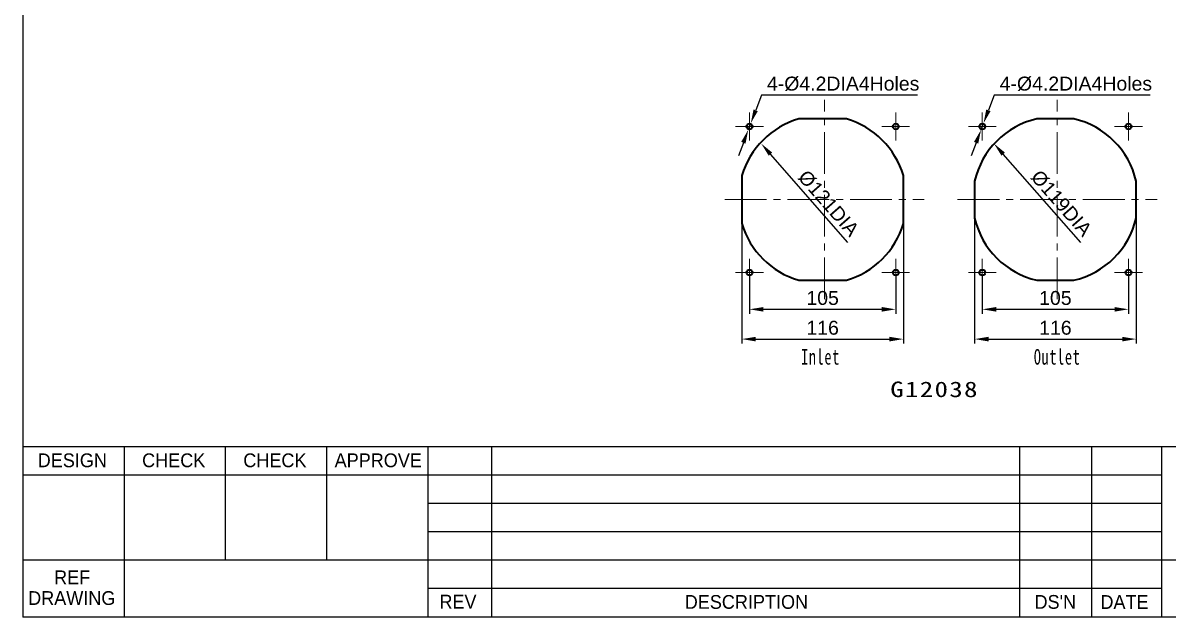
# Model space of a CAD drawing. Header units: inches. Extents: x 12 to 11036, y 8 to 6728.
# Drawn here: x 10388.7 to 10717.7, y 3437.7 to 3608.6 of the extents above; entities that cross this region are included whole.
import ezdxf

# ---------------------------------------------------------------- set-up
doc = ezdxf.new("R2010")
doc.units = ezdxf.units.IN
doc.header["$MEASUREMENT"] = 0
doc.linetypes.add('\\M+5EFC3\\M+5BBAD\\M+5CFDF', pattern=[18, 12, -2, 2, -2])
doc.layers.add('04_\\M+5B5B5\\M+5B0FB', color=4, linetype='Continuous')
doc.layers.add('SLD-0', color=7, linetype='Continuous')
for name, color, linetype, lineweight in [('\\M+5F0D8\\M+5CAB5\\M+5CFDF\\M+5B2E3', 7, 'Continuous', 35), ('\\M+5F1E9\\M+5E3FD\\M+5CFDF\\M+5B2E3', 1, '\\M+5EFC3\\M+5BBAD\\M+5CFDF', 18), ('\\M+5F4A9\\M+5F5BB\\M+5CFDF\\M+5B2E3', 3, 'Continuous', 18)]:
    doc.layers.add(name, color=color, linetype=linetype, lineweight=lineweight)
doc.styles.add('\\M+5B1EA\\M+5F1D7', font='', dxfattribs={"width": 0.667})
doc.styles.add('M', font='', dxfattribs={"height": 3})
doc.styles.get("Standard").update_dxf_attribs({"font": 'arial.ttf'})
doc.styles.get('\\M+5B1EA\\M+5F1D7').set_extended_font_data('宋体')
doc.styles.get('M').set_extended_font_data('Gulim')
doc.dimstyles.new('5', dxfattribs={"dimtxt": 4, "dimasz": 4, "dimexe": 1.25, "dimexo": 0.625, "dimgap": 1.2, "dimtad": 1, "dimdsep": 46, "dimtxsty": 'Standard', "dimcen": 2.5, "dimdle": 8, "dimazin": 2, "dimtfac": 1, "dimtmove": 0, "dimatfit": 3, "dimfxl": 0, "dimtolj": 1, "dimarcsym": 0})

# ---------------------------------------------------------------- blocks, each defined once
blk = doc.blocks.new('*D103')
at = {"layer": '\\M+5F4A9\\M+5F5BB\\M+5CFDF\\M+5B2E3', "color": 0, "linetype": 'Continuous', "lineweight": -2, "ltscale": 2}
for p, q in [((10600.85, 3587.79), (10599.2, 3583.43)), ((10645.71, 3587.79), (10600.85, 3587.79)), ((10597.08, 3577.84), (10597.78, 3579.69)), ((10595.66, 3574.1), (10594.25, 3570.36))]:
    blk.add_line(p, q, dxfattribs=at)
at = {"layer": '\\M+5F4A9\\M+5F5BB\\M+5CFDF\\M+5B2E3', "color": 0, "ltscale": 2}
for points in [[(10598.58, 3583.67), (10599.82, 3583.2), (10597.78, 3579.69)], [(10595.04, 3574.34), (10596.29, 3573.86), (10597.08, 3577.84)]]:
    blk.add_solid(points, dxfattribs=at)
at = {"layer": 'Defpoints', "color": 0, "ltscale": 2}
for p in [(10597.78, 3579.69), (10597.08, 3577.84)]:
    blk.add_point(p, dxfattribs=at)
at = {"layer": '\\M+5F4A9\\M+5F5BB\\M+5CFDF\\M+5B2E3', "color": 0, "ltscale": 2, "insert": (10624.33, 3591.03), "char_height": 4, "attachment_point": 5}
blk.add_mtext('\\A1;4-%%C4.2DIA4Holes', dxfattribs=at)
blk = doc.blocks.new('*D104')
at = {"layer": '\\M+5F4A9\\M+5F5BB\\M+5CFDF\\M+5B2E3', "color": 0, "linetype": 'Continuous', "lineweight": -2, "ltscale": 2}
for p, q in [((10595.23, 3557.14), (10595.23, 3516.41)), ((10641.63, 3557.14), (10641.63, 3516.41)), ((10599.23, 3517.66), (10637.63, 3517.66))]:
    blk.add_line(p, q, dxfattribs=at)
at = {"layer": '\\M+5F4A9\\M+5F5BB\\M+5CFDF\\M+5B2E3', "color": 0, "ltscale": 2}
for points in [[(10599.23, 3518.32), (10599.23, 3516.99), (10595.23, 3517.66)], [(10637.63, 3518.32), (10637.63, 3516.99), (10641.63, 3517.66)]]:
    blk.add_solid(points, dxfattribs=at)
at = {"layer": 'Defpoints', "color": 0, "ltscale": 2}
for p in [(10595.23, 3557.77), (10641.63, 3557.77), (10641.63, 3517.66)]:
    blk.add_point(p, dxfattribs=at)
at = {"layer": '\\M+5F4A9\\M+5F5BB\\M+5CFDF\\M+5B2E3', "color": 0, "ltscale": 2, "insert": (10618.43, 3520.9), "char_height": 4, "attachment_point": 5}
blk.add_mtext('\\A1;116', dxfattribs=at)
blk = doc.blocks.new('*D105')
at = {"layer": '\\M+5F4A9\\M+5F5BB\\M+5CFDF\\M+5B2E3', "color": 0, "linetype": 'Continuous', "lineweight": -2, "ltscale": 2}
for p, q in [((10597.43, 3536.14), (10597.43, 3524.97)), ((10639.43, 3536.14), (10639.43, 3524.97)), ((10601.43, 3526.22), (10635.43, 3526.22))]:
    blk.add_line(p, q, dxfattribs=at)
at = {"layer": '\\M+5F4A9\\M+5F5BB\\M+5CFDF\\M+5B2E3', "color": 0, "ltscale": 2}
for points in [[(10601.43, 3526.88), (10601.43, 3525.55), (10597.43, 3526.22)], [(10635.43, 3526.88), (10635.43, 3525.55), (10639.43, 3526.22)]]:
    blk.add_solid(points, dxfattribs=at)
at = {"layer": 'Defpoints', "color": 0, "ltscale": 2}
for p in [(10597.43, 3536.77), (10639.43, 3536.77), (10639.43, 3526.22)]:
    blk.add_point(p, dxfattribs=at)
at = {"layer": '\\M+5F4A9\\M+5F5BB\\M+5CFDF\\M+5B2E3', "color": 0, "ltscale": 2, "insert": (10618.43, 3529.46), "char_height": 4, "attachment_point": 5}
blk.add_mtext('\\A1;105', dxfattribs=at)
blk = doc.blocks.new('*D106')
at = {"layer": '\\M+5F4A9\\M+5F5BB\\M+5CFDF\\M+5B2E3', "color": 0, "linetype": 'Continuous', "lineweight": -2, "ltscale": 2}
blk.add_line((10625.71, 3545.45), (10603.44, 3570.83), dxfattribs=at)
at = {"layer": '\\M+5F4A9\\M+5F5BB\\M+5CFDF\\M+5B2E3', "color": 0, "ltscale": 2}
blk.add_solid([(10603.94, 3571.27), (10602.94, 3570.39), (10600.8, 3573.84)], dxfattribs=at)
at = {"layer": 'Defpoints', "color": 0, "ltscale": 2}
for p in [(10600.8, 3573.84), (10634.62, 3535.29)]:
    blk.add_point(p, dxfattribs=at)
at = {"layer": '\\M+5F4A9\\M+5F5BB\\M+5CFDF\\M+5B2E3', "color": 0, "ltscale": 2, "insert": (10620.12, 3556.68), "char_height": 4, "attachment_point": 5, "rotation": 311.2589}
blk.add_mtext('\\A1;%%C121DIA', dxfattribs=at)
blk = doc.blocks.new('*D107')
at = {"layer": '\\M+5F4A9\\M+5F5BB\\M+5CFDF\\M+5B2E3', "color": 0, "linetype": 'Continuous', "lineweight": -2, "ltscale": 2}
for p, q in [((10667.71, 3587.79), (10666.06, 3583.43)), ((10712.56, 3587.79), (10667.71, 3587.79)), ((10663.94, 3577.84), (10664.64, 3579.69)), ((10662.52, 3574.1), (10661.1, 3570.36))]:
    blk.add_line(p, q, dxfattribs=at)
at = {"layer": '\\M+5F4A9\\M+5F5BB\\M+5CFDF\\M+5B2E3', "color": 0, "ltscale": 2}
for points in [[(10665.43, 3583.67), (10666.68, 3583.2), (10664.64, 3579.69)], [(10661.9, 3574.34), (10663.14, 3573.86), (10663.94, 3577.84)]]:
    blk.add_solid(points, dxfattribs=at)
at = {"layer": 'Defpoints', "color": 0, "ltscale": 2}
for p in [(10664.64, 3579.69), (10663.94, 3577.84)]:
    blk.add_point(p, dxfattribs=at)
at = {"layer": '\\M+5F4A9\\M+5F5BB\\M+5CFDF\\M+5B2E3', "color": 0, "ltscale": 2, "insert": (10691.18, 3591.03), "char_height": 4, "attachment_point": 5}
blk.add_mtext('\\A1;4-%%C4.2DIA4Holes', dxfattribs=at)
blk = doc.blocks.new('*D108')
at = {"layer": '\\M+5F4A9\\M+5F5BB\\M+5CFDF\\M+5B2E3', "color": 0, "linetype": 'Continuous', "lineweight": -2, "ltscale": 2}
for p, q in [((10662.09, 3557.14), (10662.09, 3516.41)), ((10708.49, 3557.14), (10708.49, 3516.41)), ((10666.09, 3517.66), (10704.49, 3517.66))]:
    blk.add_line(p, q, dxfattribs=at)
at = {"layer": '\\M+5F4A9\\M+5F5BB\\M+5CFDF\\M+5B2E3', "color": 0, "ltscale": 2}
for points in [[(10666.09, 3518.32), (10666.09, 3516.99), (10662.09, 3517.66)], [(10704.49, 3518.32), (10704.49, 3516.99), (10708.49, 3517.66)]]:
    blk.add_solid(points, dxfattribs=at)
at = {"layer": 'Defpoints', "color": 0, "ltscale": 2}
for p in [(10662.09, 3557.77), (10708.49, 3557.77), (10708.49, 3517.66)]:
    blk.add_point(p, dxfattribs=at)
at = {"layer": '\\M+5F4A9\\M+5F5BB\\M+5CFDF\\M+5B2E3', "color": 0, "ltscale": 2, "insert": (10685.29, 3520.9), "char_height": 4, "attachment_point": 5}
blk.add_mtext('\\A1;116', dxfattribs=at)
blk = doc.blocks.new('*D109')
at = {"layer": '\\M+5F4A9\\M+5F5BB\\M+5CFDF\\M+5B2E3', "color": 0, "linetype": 'Continuous', "lineweight": -2, "ltscale": 2}
for p, q in [((10664.29, 3536.14), (10664.29, 3524.97)), ((10706.29, 3536.14), (10706.29, 3524.97)), ((10668.29, 3526.22), (10702.29, 3526.22))]:
    blk.add_line(p, q, dxfattribs=at)
at = {"layer": '\\M+5F4A9\\M+5F5BB\\M+5CFDF\\M+5B2E3', "color": 0, "ltscale": 2}
for points in [[(10668.29, 3526.88), (10668.29, 3525.55), (10664.29, 3526.22)], [(10702.29, 3526.88), (10702.29, 3525.55), (10706.29, 3526.22)]]:
    blk.add_solid(points, dxfattribs=at)
at = {"layer": 'Defpoints', "color": 0, "ltscale": 2}
for p in [(10664.29, 3536.77), (10706.29, 3536.77), (10706.29, 3526.22)]:
    blk.add_point(p, dxfattribs=at)
at = {"layer": '\\M+5F4A9\\M+5F5BB\\M+5CFDF\\M+5B2E3', "color": 0, "ltscale": 2, "insert": (10685.29, 3529.46), "char_height": 4, "attachment_point": 5}
blk.add_mtext('\\A1;105', dxfattribs=at)
blk = doc.blocks.new('*D110')
at = {"layer": '\\M+5F4A9\\M+5F5BB\\M+5CFDF\\M+5B2E3', "color": 0, "linetype": 'Continuous', "lineweight": -2, "ltscale": 2}
blk.add_line((10692.56, 3545.45), (10670.3, 3570.83), dxfattribs=at)
at = {"layer": '\\M+5F4A9\\M+5F5BB\\M+5CFDF\\M+5B2E3', "color": 0, "ltscale": 2}
blk.add_solid([(10670.8, 3571.27), (10669.79, 3570.39), (10667.66, 3573.84)], dxfattribs=at)
at = {"layer": 'Defpoints', "color": 0, "ltscale": 2}
for p in [(10667.66, 3573.84), (10701.48, 3535.29)]:
    blk.add_point(p, dxfattribs=at)
at = {"layer": '\\M+5F4A9\\M+5F5BB\\M+5CFDF\\M+5B2E3', "color": 0, "ltscale": 2, "insert": (10687.01, 3556.7), "char_height": 4, "attachment_point": 5, "rotation": 311.2589}
blk.add_mtext('\\A1;%%C119DIA', dxfattribs=at)

msp = doc.modelspace()

# ---------------------------------------------------------------- linework, layer by layer
for p, q in [((10715.742, 3486.801), (10715.742, 3470.494)), ((10715.742, 3486.801), (10715.742, 3437.747)), ((10388.708, 3478.647), (10715.742, 3478.647)), ((10505.051, 3470.494), (10715.742, 3470.494)), ((10505.051, 3462.34), (10715.742, 3462.34)), ((10505.051, 3446.033), (10715.742, 3446.033))]:
    msp.add_line(p, q)
at = {"layer": '04_\\M+5B5B5\\M+5B0FB', "color": 7}
for p, q in [((10388.708, 3815.33), (10388.708, 3437.747)), ((10388.708, 3486.801), (10930.345, 3486.801)), ((10417.772, 3486.801), (10417.772, 3437.879)), ((10446.835, 3486.801), (10446.835, 3454.186)), ((10505.051, 3486.801), (10505.051, 3478.647)), ((10505.051, 3486.801), (10505.051, 3437.747)), ((10523.452, 3437.747), (10523.452, 3486.801)), ((10674.98, 3486.801), (10674.98, 3437.747)), ((10695.744, 3437.879), (10695.744, 3486.801)), ((10388.708, 3454.186), (10930.345, 3454.186)), ((10930.345, 3437.747), (10388.708, 3437.747))]:
    msp.add_line(p, q, dxfattribs=at)
at = {"layer": '\\M+5F0D8\\M+5CAB5\\M+5CFDF\\M+5B2E3'}
for p, q in [((10625.317, 3580.968), (10611.548, 3580.968)), ((10690.598, 3580.968), (10679.978, 3580.968)), ((10595.233, 3564.652), (10595.233, 3550.883)), ((10641.633, 3550.883), (10641.633, 3564.652)), ((10662.088, 3563.078), (10662.088, 3552.457)), ((10708.488, 3552.457), (10708.488, 3563.078)), ((10611.548, 3534.568), (10625.317, 3534.568)), ((10679.978, 3534.568), (10690.598, 3534.568))]:
    msp.add_line(p, q, dxfattribs=at)
for centre in [(10597.433, 3578.768), (10639.433, 3578.768), (10664.288, 3578.768), (10706.288, 3578.768), (10597.433, 3536.768), (10639.433, 3536.768), (10664.288, 3536.768), (10706.288, 3536.768)]:
    msp.add_circle(centre, 0.84, dxfattribs=at)
for centre, radius, start, end in [((10618.433, 3557.768), 24.2, 106.52863, 163.47137), ((10618.433, 3557.768), 24.2, 16.52863, 73.47137), ((10685.288, 3557.768), 23.8, 102.89263, 167.10737), ((10685.288, 3557.768), 23.8, 12.89263, 77.10737), ((10618.433, 3557.768), 24.2, 196.52863, 253.47137), ((10618.433, 3557.768), 24.2, 286.52863, 343.47137), ((10685.288, 3557.768), 23.8, 192.89263, 257.10737), ((10685.288, 3557.768), 23.8, 282.89263, 347.10737)]:
    msp.add_arc(centre, radius, start, end, dxfattribs=at)
at = {"layer": '\\M+5F1E9\\M+5E3FD\\M+5CFDF\\M+5B2E3'}
for p, q in [((10618.984, 3529.126), (10618.984, 3586.409)), ((10685.839, 3529.126), (10685.839, 3586.409)), ((10597.433, 3574.777), (10597.433, 3582.758)), ((10597.433, 3574.777), (10597.433, 3582.758)), ((10639.433, 3574.777), (10639.433, 3582.758)), ((10639.433, 3574.777), (10639.433, 3582.758)), ((10664.288, 3574.777), (10664.288, 3582.758)), ((10664.288, 3574.777), (10664.288, 3582.758)), ((10706.288, 3574.777), (10706.288, 3582.758)), ((10706.288, 3574.777), (10706.288, 3582.758)), ((10593.442, 3578.768), (10601.423, 3578.768)), ((10593.442, 3578.768), (10601.423, 3578.768)), ((10635.442, 3578.768), (10643.423, 3578.768)), ((10635.442, 3578.768), (10643.423, 3578.768)), ((10660.298, 3578.768), (10668.278, 3578.768)), ((10660.298, 3578.768), (10668.278, 3578.768)), ((10702.298, 3578.768), (10710.278, 3578.768)), ((10702.298, 3578.768), (10710.278, 3578.768)), ((10590.342, 3557.768), (10647.625, 3557.768)), ((10657.197, 3557.768), (10714.481, 3557.768)), ((10597.433, 3532.777), (10597.433, 3540.758)), ((10597.433, 3532.777), (10597.433, 3540.758)), ((10639.433, 3532.777), (10639.433, 3540.758)), ((10639.433, 3532.777), (10639.433, 3540.758)), ((10664.288, 3532.777), (10664.288, 3540.758)), ((10664.288, 3532.777), (10664.288, 3540.758)), ((10706.288, 3532.777), (10706.288, 3540.758)), ((10706.288, 3532.777), (10706.288, 3540.758)), ((10593.442, 3536.768), (10601.423, 3536.768)), ((10593.442, 3536.768), (10601.423, 3536.768)), ((10635.442, 3536.768), (10643.423, 3536.768)), ((10635.442, 3536.768), (10643.423, 3536.768)), ((10660.298, 3536.768), (10668.278, 3536.768)), ((10660.298, 3536.768), (10668.278, 3536.768)), ((10702.298, 3536.768), (10710.278, 3536.768)), ((10702.298, 3536.768), (10710.278, 3536.768))]:
    msp.add_line(p, q, dxfattribs=at)
at = {"layer": 'SLD-0'}
msp.add_line((10475.898, 3486.801), (10475.898, 3454.186), dxfattribs=at)

# ---------------------------------------------------------------- texts
at = {"width": 79.21314, "attachment_point": 5, "style": 'M'}
for s, insert, char_height in [('DESIGN', (10402.899, 3482.792), 3.9632), ('CHECK', (10432.027, 3482.792), 3.9632), ('CHECK', (10461.09, 3482.792), 3.9632), ('APPROVE', (10490.787, 3482.792), 3.9632), ('REF', (10402.855, 3449.174), 3.9632), ('DRAWING', (10402.745, 3443.195), 3.9632), ('REV', (10513.676, 3442.196), 3.9632), ('DESCRIPTION', (10596.537, 3442.08), 3.96317), ("DS'N", (10685.266, 3442.087), 3.9632), ('DATE', (10705.144, 3442.087), 3.9632)]:
    msp.add_mtext(s, dxfattribs=dict(at, insert=insert, char_height=char_height))
at = {"layer": '\\M+5F4A9\\M+5F5BB\\M+5CFDF\\M+5B2E3', "char_height": 4.47222, "attachment_point": 1, "line_spacing_factor": 1.15057, "style": '\\M+5B1EA\\M+5F1D7'}
for s, insert, width in [('\\T1.1;Inlet', (10612.249, 3514.793), 74.95597), ('{\\T1.1;Outlet}', (10679.105, 3514.793), 74.95597), ('\\T1.1;{\\W1.267;G12038}', (10637.859, 3505.457), 38.38564)]:
    msp.add_mtext(s, dxfattribs=dict(at, insert=insert, width=width))

# ---------------------------------------------------------------- dimensions: what is measured, and where the dimension line sits
at = {"layer": '\\M+5F4A9\\M+5F5BB\\M+5CFDF\\M+5B2E3', "ltscale": 2}
for p1, p2, text, override, picture, middle in [((10597.082, 3577.842), (10597.783, 3579.693), '4-%%C4.2DIA4Holes', {"dimtih": 1, "dimtoh": 1, "dimsah": 1, "dimtfill": 1, "dimtzin": 8}, '*D103', (10624.328, 3587.793)), ((10663.937, 3577.842), (10664.639, 3579.693), '4-%%C4.2DIA4Holes', {"dimtih": 1, "dimtoh": 1, "dimsah": 1, "dimtfill": 1, "dimtzin": 8}, '*D107', (10691.183, 3587.793)), ((10634.622, 3535.286), (10600.803, 3573.837), '%%C121DIA', {"dimsah": 1, "dimtfill": 1, "dimtzin": 8}, '*D106', (10617.713, 3554.561)), ((10701.478, 3535.286), (10667.658, 3573.837), '%%C119DIA', {"dimsah": 1, "dimtfill": 1, "dimtzin": 8}, '*D110', (10684.568, 3554.561))]:
    dim = msp.add_diameter_dim_2p(p1=p1, p2=p2, text=text, dimstyle='5', override=override, dxfattribs=at)
    dim.commit()
    dim.dimension.update_dxf_attribs({"geometry": picture, "text_midpoint": middle, "dimtype": 163})
for base, p1, p2, text, picture, middle in [((10641.633, 3517.656), (10595.233, 3557.768), (10641.633, 3557.768), '116', '*D104', (10618.433, 3520.898)), ((10708.488, 3517.656), (10662.088, 3557.768), (10708.488, 3557.768), '116', '*D108', (10685.288, 3520.898)), ((10639.433, 3526.218), (10597.433, 3536.768), (10639.433, 3536.768), '105', '*D105', (10618.433, 3529.46)), ((10706.288, 3526.218), (10664.288, 3536.768), (10706.288, 3536.768), '105', '*D109', (10685.288, 3529.46))]:
    dim = msp.add_linear_dim(base=base, p1=p1, p2=p2, text=text, dimstyle='5', override={"dimsah": 1, "dimtfill": 1, "dimtzin": 8}, dxfattribs=at)
    dim.commit()
    dim.dimension.update_dxf_attribs({"geometry": picture, "text_midpoint": middle})

doc.saveas('drawing.dxf')
